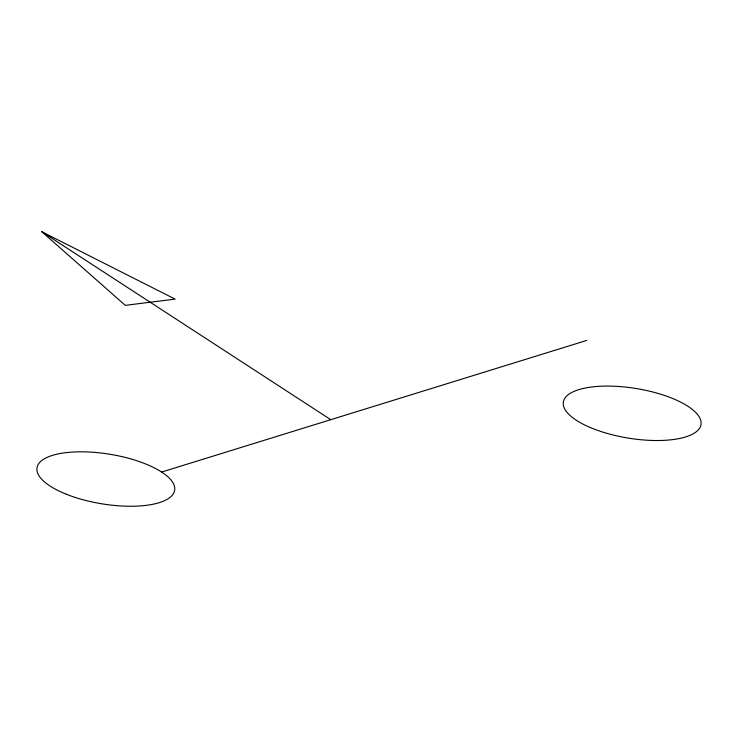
<?xml version="1.0" encoding="UTF-8"?>
<svg xmlns="http://www.w3.org/2000/svg" width="738" height="738" viewBox="0 0 738 738"><rect width="100%" height="100%" fill="white"/><g stroke="black" fill="none" stroke-linecap="round" stroke-linejoin="round"><path stroke-width="1.11" d="M161.65 472.052L586.692 340.439M41.854 231.769L175.118 299.121L125.276 305.347L41.854 231.769L330.772 419.691M592.642 428.492A69.732 25.101 9.3 0 0 700.851 425.263A69.732 25.101 9.3 0 0 603.02 386.149A69.732 25.101 9.3 0 0 592.642 428.492M66.309 494.22A69.732 25.101 9.3 0 0 174.509 490.991A69.732 25.101 9.3 0 0 76.678 451.877A69.732 25.101 9.3 0 0 66.309 494.22"/></g></svg>
